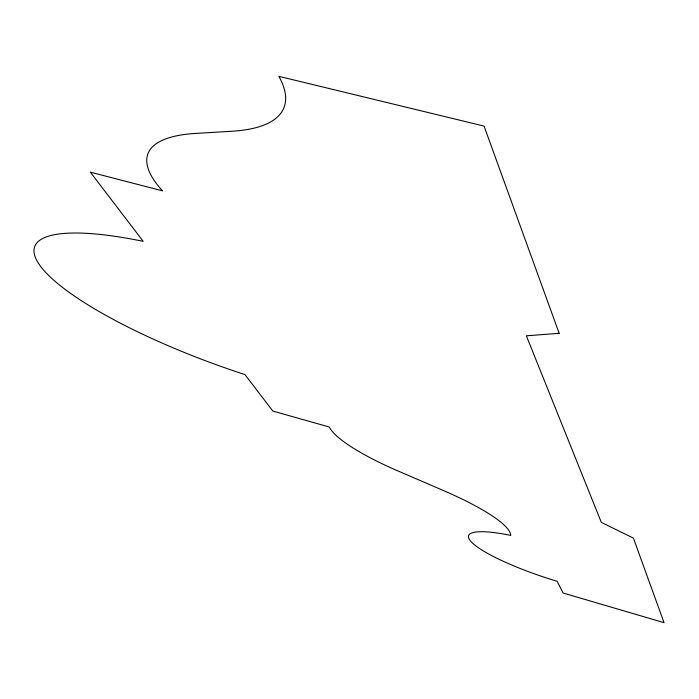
<?xml version="1.0" encoding="UTF-8"?>
<svg xmlns="http://www.w3.org/2000/svg" width="699" height="699" viewBox="0 0 699 699"><rect width="100%" height="100%" fill="white"/><g stroke="black" fill="none" stroke-linecap="round" stroke-linejoin="round"><path stroke-width="1.05" d="M559.165 333.318L526.364 335.8L601.315 522.363L633.399 538.108L664.05 622.669L563.132 593.023L557.112 581.28A86.029 15.894 18.2 0 1 471.991 542.599A86.029 15.894 18.2 0 1 510.724 535.382A127.069 24.159 18.9 0 0 442.825 490.279L398.972 471.388A130.896 27.436 18.6 0 1 329.281 427.002L272.837 411.073L244.956 374.568A210.949 49.253 19.9 0 1 40.9 266.791A210.949 49.253 19.9 0 1 143.199 241.347L90.337 172.137L162.544 190.879A226.179 63.723 19.4 0 1 195.458 133.439L232.138 131.229A239.705 75.038 22.1 0 0 278.866 76.331L484.049 126.091L559.165 333.318"/></g></svg>
